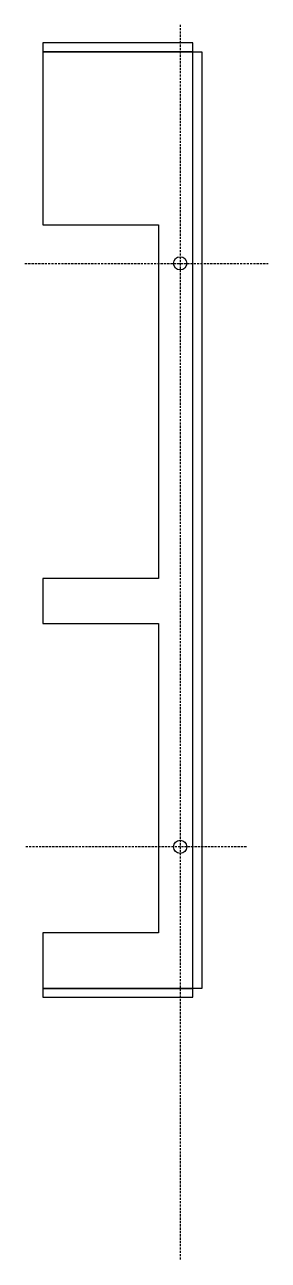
# Model space of a CAD drawing. Header units: millimetres. Extents: x -40 to 15, y -60 to 220.
import ezdxf

# ---------------------------------------------------------------- set-up
doc = ezdxf.new("R2010")
doc.units = ezdxf.units.MM
doc.linetypes.add('DASHED', pattern=[0.75, 0.5, -0.25])
doc.layers.get('0').update_dxf_attribs({"linetype": 'CONTINUOUS'})

msp = doc.modelspace()

# ---------------------------------------------------------------- linework, layer by layer
at = {"linetype": 'DASHED'}
for p, q in [((-4.9, 220.11), (-4.9, -59.55)), ((-40.07, 166.1), (15.07, 166.1)), ((10.12, 34.02), (-40.12, 34.02))]:
    msp.add_line(p, q, dxfattribs=at)
for points in [[(-36, 216), (-36, 214), (-2, 214), (-2, 216)], [(-36, 214), (-36, 174.8), (-9.8, 174.8), (-9.8, 94.8), (-36, 94.8), (-36, 84.6), (-9.8, 84.6), (-9.8, 14.6), (-36, 14.6), (-36, 2), (-2, 2), (-2, 214)], [(-2, 214), (0, 214), (0, 2), (-2, 2)], [(-36, 2), (-36, 0), (-2, 0), (-2, 2)]]:
    msp.add_lwpolyline(points, close=True)
for centre in [(-4.9, 166.1), (-4.9, 34.02)]:
    msp.add_circle(centre, 1.5)

doc.saveas('drawing.dxf')
